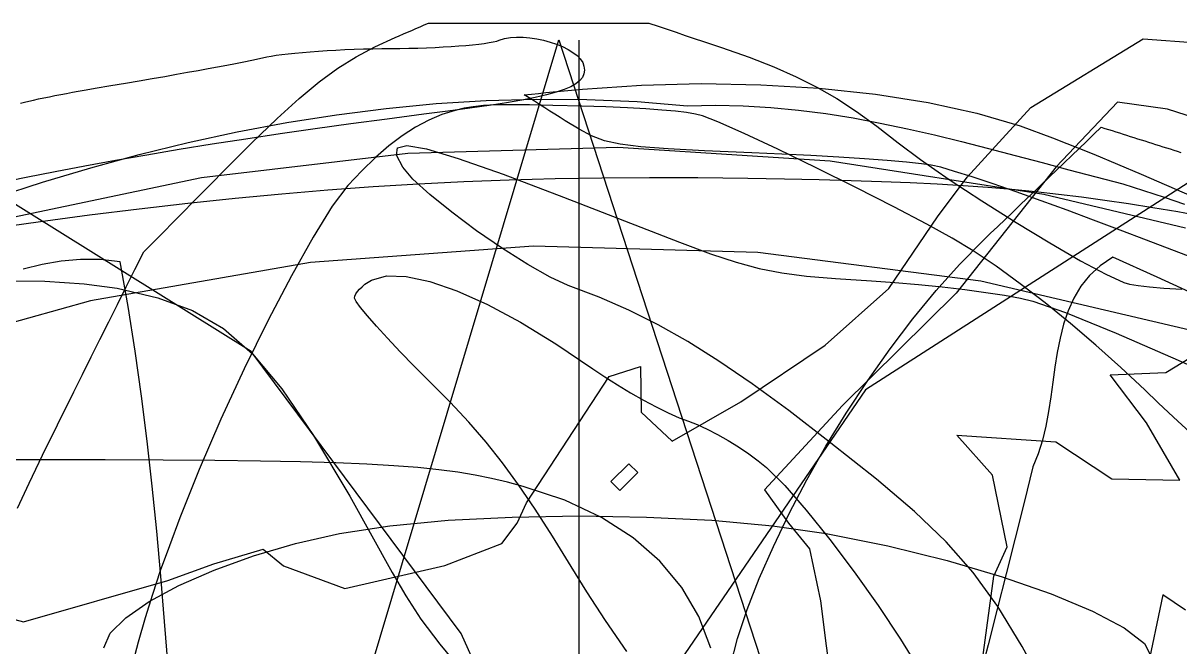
# Model space of a CAD drawing. Extents: x -75 to 75, y -75 to 75.
# Drawn here: x -18.96 to 20.72, y 54.08 to 75.48 of the extents above; entities that cross this region are included whole.
import ezdxf

# ---------------------------------------------------------------- set-up
doc = ezdxf.new("R2010")
doc.units = 0
for name, color, linetype in [('cat', 7, 'CONTINUOUS'), ('crosshair', 7, 'CONTINUOUS'), ('darth', 7, 'CONTINUOUS'), ('heart', 7, 'CONTINUOUS'), ('ironman', 7, 'CONTINUOUS'), ('jackskellington', 7, 'CONTINUOUS'), ('mushroom', 7, 'CONTINUOUS'), ('skullbones', 7, 'CONTINUOUS'), ('star', 7, 'CONTINUOUS'), ('stormtrooper', 7, 'CONTINUOUS'), ('thundercats', 7, 'CONTINUOUS'), ('wolf', 7, 'CONTINUOUS')]:
    doc.layers.add(name, color=color, linetype=linetype)

msp = doc.modelspace()

# ---------------------------------------------------------------- linework, layer by layer
at = {"layer": 'cat', "color": 7}
for p, q in [((17.771479, 71.666108), (18.025349, 71.909601)), ((18.025349, 71.909601), (18.149512, 71.870243)), ((18.149512, 71.870243), (18.273687, 71.830887)), ((18.273687, 71.830887), (18.397851, 71.791528)), ((17.517594, 71.422607), (17.771479, 71.666108)), ((18.397851, 71.791528), (18.522015, 71.752169)), ((18.522015, 71.752169), (18.646187, 71.712813)), ((18.646187, 71.712813), (18.770351, 71.673455)), ((18.770351, 71.673455), (18.894514, 71.634099)), ((18.894514, 71.634099), (19.018689, 71.594639)), ((19.018689, 71.594639), (19.142853, 71.55528)), ((19.142853, 71.55528), (19.267028, 71.515924)), ((19.267028, 71.515924), (19.391191, 71.476565)), ((19.391191, 71.476565), (19.515352, 71.437209)), ((19.515352, 71.437209), (19.639527, 71.397851)), ((17.009851, 70.935616), (17.263724, 71.179117)), ((17.263724, 71.179117), (17.517594, 71.422607)), ((19.639527, 71.397851), (19.763691, 71.358492)), ((19.763691, 71.358492), (19.887855, 71.319136)), ((19.887855, 71.319136), (20.01203, 71.279676)), ((20.01203, 71.279676), (20.136193, 71.240317)), ((20.136193, 71.240317), (20.260365, 71.200961)), ((20.260365, 71.200961), (20.384529, 71.161602)), ((20.384529, 71.161602), (20.508704, 71.122246)), ((20.508704, 71.122246), (20.632868, 71.082888)), ((20.632868, 71.082888), (20.757031, 71.043529)), ((16.502099, 70.448624), (16.755981, 70.692126)), ((16.755981, 70.692126), (17.009851, 70.935616)), ((16.248226, 70.205132), (16.502099, 70.448624)), ((15.740483, 69.71814), (15.994353, 69.961633)), ((15.994353, 69.961633), (16.248226, 70.205132)), ((15.232729, 69.231149), (15.486602, 69.474639)), ((15.486602, 69.474639), (15.740483, 69.71814)), ((14.978859, 68.987647), (15.232729, 69.231149)), ((14.471104, 68.500653), (14.724986, 68.744157)), ((14.724986, 68.744157), (14.978859, 68.987647)), ((13.963361, 68.013662), (14.217231, 68.257163)), ((14.217231, 68.257163), (14.471104, 68.500653)), ((13.163399, 67.202804), (13.963361, 68.013662)), ((12.360607, 66.305359), (13.163399, 67.202804)), ((11.562861, 65.333917), (12.360607, 66.305359)), ((10.778034, 64.301037), (11.562861, 65.333917)), ((10.014022, 63.219319), (10.778034, 64.301037)), ((9.278681, 62.101309), (10.014022, 63.219319)), ((8.579918, 60.959613), (9.278681, 62.101309)), ((7.925589, 59.8068), (8.579918, 60.959613)), ((7.322336, 58.656739), (7.925589, 59.8068)), ((6.776228, 57.523888), (7.322336, 58.656739)), ((6.294314, 56.421703), (6.776228, 57.523888)), ((5.883638, 55.363621), (6.294314, 56.421703)), ((5.551265, 54.363098), (5.883638, 55.363621)), ((5.30421, 53.433559), (5.551265, 54.363098))]:
    msp.add_line(p, q, dxfattribs=at)
at = {"layer": 'crosshair', "color": 7}
msp.add_open_spline([(0.09992, 74.90009), (0.09992, 24.966696), (0.09992, -24.966701), (0.09992, -74.900096)], degree=3, dxfattribs=at)
at = {"layer": 'darth', "color": 7}
for p, q in [((-1.775648, 73.023781), (-1.525476, 73.047403)), ((-1.598746, 72.911863), (-1.775648, 73.023781)), ((-1.525476, 73.047403), (-1.275303, 73.071025)), ((-1.275303, 73.071025), (-1.025131, 73.094647)), ((-1.025131, 73.094647), (-0.774958, 73.118269)), ((-0.774958, 73.118269), (-0.524786, 73.141891)), ((-0.524786, 73.141891), (-0.274613, 73.165513)), ((-0.274613, 73.165513), (-0.02444, 73.189135)), ((-0.02444, 73.189135), (0.225732, 73.212757)), ((0.225732, 73.212757), (2.251072, 73.355022)), ((2.251072, 73.355022), (4.303195, 73.405935)), ((4.303195, 73.405935), (6.347634, 73.368385)), ((6.347634, 73.368385), (8.349918, 73.245255)), ((8.349918, 73.245255), (10.275579, 73.039436)), ((10.275579, 73.039436), (12.090149, 72.753813)), ((-1.421844, 72.799948), (-1.598746, 72.911863)), ((-1.244942, 72.688029), (-1.421844, 72.799948)), ((-1.06804, 72.576114), (-1.244942, 72.688029)), ((12.090149, 72.753813), (13.759158, 72.391276)), ((-0.891138, 72.464196), (-1.06804, 72.576114)), ((-0.714236, 72.352278), (-0.891138, 72.464196)), ((-0.537334, 72.240363), (-0.714236, 72.352278)), ((-0.360432, 72.128445), (-0.537334, 72.240363)), ((13.759158, 72.391276), (15.248138, 71.954712)), ((0.112866, 71.836909), (-0.360432, 72.128445)), ((0.537419, 71.613816), (0.112866, 71.836909)), ((15.248138, 71.954712), (16.354345, 71.547126)), ((0.98423, 71.446974), (0.537419, 71.613816)), ((1.524299, 71.324188), (0.98423, 71.446974)), ((16.354345, 71.547126), (17.770259, 70.979295)), ((-6.148706, 70.952337), (-6.121158, 71.206016)), ((-6.121158, 71.206016), (-5.79807, 71.281138)), ((-5.79807, 71.281138), (-5.122965, 71.163505)), ((-5.122965, 71.163505), (-4.039368, 70.838918)), ((2.228627, 71.233261), (1.524299, 71.324188)), ((3.168215, 71.162006), (2.228627, 71.233261)), ((4.414065, 71.098221), (3.168215, 71.162006)), ((6.037178, 71.02972), (4.414065, 71.098221)), ((7.061963, 70.984454), (6.037178, 71.02972)), ((-5.937185, 70.534307), (-6.148706, 70.952337)), ((-4.039368, 70.838918), (-2.490807, 70.293174)), ((8.064252, 70.933705), (7.061963, 70.984454)), ((9.018801, 70.879194), (8.064252, 70.933705)), ((9.900365, 70.822637), (9.018801, 70.879194)), ((10.683701, 70.765757), (9.900365, 70.822637)), ((11.343565, 70.710273), (10.683701, 70.765757)), ((11.854712, 70.657903), (11.343565, 70.710273)), ((12.1919, 70.610372), (11.854712, 70.657903)), ((17.770259, 70.979295), (19.395335, 70.295674)), ((-5.589087, 70.126036), (-5.937185, 70.534307)), ((-2.490807, 70.293174), (-0.420804, 69.512073)), ((12.517123, 70.532865), (12.1919, 70.610372)), ((12.993983, 70.39459), (12.517123, 70.532865)), ((13.599638, 70.203289), (12.993983, 70.39459)), ((19.395335, 70.295674), (21.129027, 69.540727)), ((-5.00666, 69.596003), (-5.589087, 70.126036)), ((14.311249, 69.966707), (13.599638, 70.203289)), ((15.105976, 69.692588), (14.311249, 69.966707)), ((-4.255491, 68.991048), (-5.00666, 69.596003)), ((-0.420804, 69.512073), (2.227113, 68.481417)), ((15.96098, 69.388671), (15.105976, 69.692588)), ((16.85342, 69.062702), (15.96098, 69.388671)), ((17.760457, 68.722426), (16.85342, 69.062702)), ((-3.401168, 68.358027), (-4.255491, 68.991048)), ((18.6711, 68.376484), (17.760457, 68.722426)), ((-2.509278, 67.743784), (-3.401168, 68.358027)), ((2.227113, 68.481417), (3.554286, 67.964705)), ((19.573876, 68.034278), (18.6711, 68.376484)), ((3.554286, 67.964705), (4.618271, 67.568634)), ((20.44522, 67.704691), (19.573876, 68.034278)), ((-1.645409, 67.195164), (-2.509278, 67.743784)), ((4.618271, 67.568634), (5.502374, 67.273819)), ((21.261568, 67.3966), (20.44522, 67.704691)), ((-0.875149, 66.759015), (-1.645409, 67.195164)), ((5.502374, 67.273819), (6.2899, 67.06088)), ((6.2899, 67.06088), (7.064153, 66.910433)), ((-7.121655, 66.596268), (-7.00366, 66.665704)), ((-7.00366, 66.665704), (-6.491977, 66.810692)), ((-6.491977, 66.810692), (-5.822853, 66.792376)), ((-5.822853, 66.792376), (-5.012558, 66.617294)), ((-0.264085, 66.482186), (-0.875149, 66.759015)), ((7.064153, 66.910433), (7.908439, 66.803095)), ((7.908439, 66.803095), (8.906062, 66.719484)), ((8.906062, 66.719484), (10.140326, 66.640216)), ((-19.703452, 66.640106), (-18.210423, 66.624584)), ((-18.210423, 66.624584), (-16.862696, 66.54038)), ((-16.862696, 66.54038), (-15.737391, 66.383555)), ((-15.737391, 66.383555), (-14.337988, 66.054393)), ((-7.544701, 66.18776), (-7.490378, 66.269131)), ((-7.490378, 66.269131), (-7.418504, 66.353222)), ((-7.418504, 66.353222), (-7.331485, 66.437476)), ((-7.331485, 66.437476), (-7.231732, 66.519343)), ((-7.231732, 66.519343), (-7.121655, 66.596268)), ((-5.012558, 66.617294), (-4.077363, 66.291976)), ((-4.077363, 66.291976), (-3.03354, 65.822949)), ((0.801963, 66.077304), (-0.264085, 66.482186)), ((10.140326, 66.640216), (10.940986, 66.58437)), ((10.940986, 66.58437), (11.756167, 66.513877)), ((11.756167, 66.513877), (12.563149, 66.431589)), ((12.563149, 66.431589), (13.339211, 66.340372)), ((13.339211, 66.340372), (14.061631, 66.243081)), ((-14.337988, 66.054393), (-13.143793, 65.618179)), ((-7.591049, 66.043375), (-7.57906, 66.111656)), ((-7.538675, 65.929685), (-7.591049, 66.043375)), ((-7.57906, 66.111656), (-7.544701, 66.18776)), ((-7.38857, 65.723434), (-7.538675, 65.929685)), ((1.820722, 65.634035), (0.801963, 66.077304)), ((14.061631, 66.243081), (14.707691, 66.142574)), ((14.707691, 66.142574), (15.254668, 66.041707)), ((15.254668, 66.041707), (15.679842, 65.943345)), ((15.679842, 65.943345), (16.802383, 65.551744)), ((-13.143793, 65.618179), (-12.083559, 65.00129)), ((-7.151258, 65.436301), (-7.38857, 65.723434)), ((-3.03354, 65.822949), (-1.897358, 65.216746)), ((2.823541, 65.133598), (1.820722, 65.634035)), ((16.802383, 65.551744), (18.535619, 64.844509)), ((-6.837265, 65.079965), (-7.151258, 65.436301)), ((-6.457116, 64.666103), (-6.837265, 65.079965)), ((-1.897358, 65.216746), (-0.68509, 64.479898)), ((3.841769, 64.55723), (2.823541, 65.133598)), ((-12.083559, 65.00129), (-11.086039, 64.130106)), ((18.535619, 64.844509), (20.666064, 63.919631)), ((-6.021335, 64.206391), (-6.457116, 64.666103)), ((-0.68509, 64.479898), (0.586996, 63.618937)), ((4.906752, 63.886153), (3.841769, 64.55723)), ((-11.086039, 64.130106), (-10.079984, 62.931012)), ((-5.540448, 63.712511), (-6.021335, 64.206391)), ((6.049841, 63.101598), (4.906752, 63.886153)), ((20.666064, 63.919631), (22.980233, 62.875092)), ((-5.024979, 63.19614), (-5.540448, 63.712511)), ((0.586996, 63.618937), (0.992517, 63.34171)), ((-4.313249, 62.474963), (-5.024979, 63.19614)), ((0.992517, 63.34171), (1.425954, 63.064774)), ((7.302384, 62.184794), (6.049841, 63.101598)), ((-10.079984, 62.931012), (-8.994146, 61.330383)), ((1.425954, 63.064774), (1.873881, 62.795497)), ((1.873881, 62.795497), (2.322869, 62.541252)), ((-3.670767, 61.78434), (-4.313249, 62.474963)), ((2.322869, 62.541252), (2.75949, 62.309406)), ((2.75949, 62.309406), (3.170317, 62.107332)), ((3.170317, 62.107332), (3.54192, 61.942399)), ((3.54192, 61.942399), (3.860874, 61.821977)), ((8.69573, 61.116966), (7.302384, 62.184794)), ((-3.07773, 61.098357), (-3.670767, 61.78434)), ((3.860874, 61.821977), (4.167687, 61.70573)), ((4.167687, 61.70573), (4.504499, 61.552757)), ((4.504499, 61.552757), (4.860321, 61.369589)), ((-8.994146, 61.330383), (-7.757279, 59.254604)), ((4.860321, 61.369589), (5.224165, 61.16276)), ((5.224165, 61.16276), (5.585042, 60.938799)), ((10.311365, 59.83469), (8.69573, 61.116966)), ((-2.514337, 60.391096), (-3.07773, 61.098357)), ((5.585042, 60.938799), (5.931964, 60.704245)), ((-1.960787, 59.636646), (-2.514337, 60.391096)), ((5.931964, 60.704245), (6.253941, 60.46562)), ((6.253941, 60.46562), (6.539986, 60.229462)), ((6.539986, 60.229462), (7.16631, 59.610075)), ((-1.397277, 58.809094), (-1.960787, 59.636646)), ((7.16631, 59.610075), (7.90452, 58.76971)), ((11.622827, 58.721382), (10.311365, 59.83469)), ((-7.757279, 59.254604), (-6.298135, 56.630054)), ((-0.804007, 57.882525), (-1.397277, 58.809094)), ((7.90452, 58.76971), (8.71263, 57.765817)), ((12.704336, 57.683993), (11.622827, 58.721382)), ((-0.161175, 56.831024), (-0.804007, 57.882525)), ((8.71263, 57.765817), (9.548657, 56.655843)), ((13.630108, 56.629467), (12.704336, 57.683993)), ((0.374627, 55.970094), (-0.161175, 56.831024)), ((-6.298135, 56.630054), (-5.836133, 55.82843)), ((9.548657, 56.655843), (10.370617, 55.49723)), ((14.474364, 55.464747), (13.630108, 56.629467)), ((1.01799, 54.98831), (0.374627, 55.970094)), ((-5.836133, 55.82843), (-5.31194, 55.031411)), ((10.370617, 55.49723), (11.136525, 54.347426)), ((15.311321, 54.096782), (14.474364, 55.464747)), ((-5.31194, 55.031411), (-4.66524, 54.16929)), ((1.744572, 53.91993), (1.01799, 54.98831)), ((-4.66524, 54.16929), (-3.835718, 53.17236)), ((11.136525, 54.347426), (11.804397, 53.263876)), ((16.215199, 52.432514), (15.311321, 54.096782))]:
    msp.add_line(p, q, dxfattribs=at)
at = {"layer": 'heart', "color": 7}
for p, q in [((25.091334, 72.632539), (9.939529, 62.895872)), ((-11.138943, 64.20997), (-24.615054, 72.606081)), ((-3.933457, 54.535039), (-11.138943, 64.20997)), ((9.939529, 62.895872), (2.963348, 52.718233)), ((-0.617346, 47.258997), (-3.933457, 54.535039))]:
    msp.add_line(p, q, dxfattribs=at)
at = {"layer": 'ironman', "color": 7}
for p, q in [((-6.505598, 72.554967), (-4.791243, 72.719271)), ((-4.791243, 72.719271), (-3.072125, 72.826917)), ((-3.072125, 72.826917), (-1.349135, 72.875498)), ((-1.349135, 72.875498), (0.376833, 72.862601)), ((0.376833, 72.862601), (2.104889, 72.785828)), ((2.104889, 72.785828), (3.834141, 72.642764)), ((3.834141, 72.642764), (4.79222, 72.665059)), ((4.79222, 72.665059), (5.74511, 72.646122)), ((5.74511, 72.646122), (6.693201, 72.589348)), ((-9.91645, 72.066031), (-8.214297, 72.33642)), ((-8.214297, 72.33642), (-6.505598, 72.554967)), ((6.693201, 72.589348), (7.636881, 72.498164)), ((7.636881, 72.498164), (8.576542, 72.375985)), ((8.576542, 72.375985), (9.512574, 72.226226)), ((9.512574, 72.226226), (10.445366, 72.052304)), ((-11.611164, 71.746212), (-9.91645, 72.066031)), ((10.445366, 72.052304), (11.375309, 71.857641)), ((11.375309, 71.857641), (12.302792, 71.64565)), ((-13.297547, 71.379374), (-11.611164, 71.746212)), ((12.302792, 71.64565), (13.228207, 71.419748)), ((-14.974707, 70.967922), (-13.297547, 71.379374)), ((13.228207, 71.419748), (14.151942, 71.183353)), ((14.151942, 71.183353), (15.074389, 70.939886)), ((-16.641752, 70.514266), (-14.974707, 70.967922)), ((15.074389, 70.939886), (15.995936, 70.692755)), ((15.995936, 70.692755), (16.916975, 70.445387)), ((-18.297791, 70.020815), (-16.641752, 70.514266)), ((16.916975, 70.445387), (17.837895, 70.201192)), ((-19.941931, 69.489978), (-18.297791, 70.020815)), ((17.837895, 70.201192), (18.759086, 69.963592)), ((18.759086, 69.963592), (19.471114, 69.743331)), ((19.471114, 69.743331), (20.178769, 69.509736)), ((20.178769, 69.509736), (20.882245, 69.263717)), ((-18.311252, 67.202121), (-18.959158, 67.041553)), ((-17.655177, 67.314095), (-18.311252, 67.202121)), ((-16.990018, 67.370627), (-17.655177, 67.314095)), ((-16.314859, 67.36487), (-16.990018, 67.370627)), ((-15.628786, 67.289985), (-16.314859, 67.36487)), ((-15.359374, 65.757047), (-15.628786, 67.289985)), ((17.984755, 67.155819), (17.622007, 66.823003)), ((18.419651, 67.4453), (17.984755, 67.155819)), ((19.938084, 66.761673), (18.419651, 67.4453)), ((17.622007, 66.823003), (17.323473, 66.451576)), ((21.458611, 66.06728), (19.938084, 66.761673)), ((17.323473, 66.451576), (17.081217, 66.046251)), ((17.081217, 66.046251), (16.887305, 65.611753)), ((-15.117194, 64.22081), (-15.359374, 65.757047)), ((16.887305, 65.611753), (16.733801, 65.152795)), ((16.733801, 65.152795), (16.61277, 64.674098)), ((16.61277, 64.674098), (16.516278, 64.180381)), ((-14.8999, 62.681575), (-15.117194, 64.22081)), ((16.516278, 64.180381), (16.436388, 63.676363)), ((16.436388, 63.676363), (16.365167, 63.16676)), ((16.365167, 63.16676), (16.294678, 62.656291)), ((-14.705143, 61.139651), (-14.8999, 62.681575)), ((16.294678, 62.656291), (16.216988, 62.149677)), ((16.216988, 62.149677), (16.12416, 61.651634)), ((16.12416, 61.651634), (16.00826, 61.166883)), ((-14.530576, 59.595345), (-14.705143, 61.139651)), ((16.00826, 61.166883), (15.861352, 60.700141)), ((15.861352, 60.700141), (15.675502, 60.256126)), ((15.675502, 60.256126), (15.374575, 59.033495)), ((-14.373851, 58.048965), (-14.530576, 59.595345)), ((15.374575, 59.033495), (15.071346, 57.811179)), ((-14.23262, 56.500818), (-14.373851, 58.048965)), ((15.071346, 57.811179), (14.765037, 56.589456)), ((-14.104536, 54.951207), (-14.23262, 56.500818)), ((14.765037, 56.589456), (14.454869, 55.368605)), ((14.454869, 55.368605), (14.140063, 54.148897)), ((-13.98725, 53.400441), (-14.104536, 54.951207)), ((14.140063, 54.148897), (13.819841, 52.930614))]:
    msp.add_line(p, q, dxfattribs=at)
at = {"layer": 'jackskellington', "color": 7}
for p, q in [((-5.340306, 75.356616), (-5.196747, 75.418504)), ((-5.196747, 75.418504), (-5.053189, 75.480395)), ((-5.053189, 75.480395), (-4.580576, 75.480395)), ((-4.580576, 75.480395), (-4.107962, 75.480395)), ((-4.107962, 75.480395), (-3.635349, 75.480395)), ((-3.635349, 75.480395), (-3.162736, 75.480395)), ((-3.162736, 75.480395), (-2.690123, 75.480395)), ((-2.690123, 75.480395), (-2.21751, 75.480395)), ((-2.21751, 75.480395), (-1.744896, 75.480395)), ((-1.744896, 75.480395), (-1.272283, 75.480395)), ((-1.272283, 75.480395), (-0.79967, 75.480395)), ((-0.79967, 75.480395), (-0.327057, 75.480395)), ((-0.327057, 75.480395), (0.145557, 75.480395)), ((0.145557, 75.480395), (0.61817, 75.480395)), ((0.61817, 75.480395), (1.090783, 75.480395)), ((1.090783, 75.480395), (1.563396, 75.480395)), ((1.563396, 75.480395), (2.03601, 75.480395)), ((2.03601, 75.480395), (2.508623, 75.480395)), ((2.508623, 75.480395), (2.819953, 75.375533)), ((-6.201658, 74.985276), (-6.0581, 75.047165)), ((-6.0581, 75.047165), (-5.914541, 75.109056)), ((-5.914541, 75.109056), (-5.770982, 75.170944)), ((-5.770982, 75.170944), (-5.627424, 75.232836)), ((-5.627424, 75.232836), (-5.483865, 75.294724)), ((-5.483865, 75.294724), (-5.340306, 75.356616)), ((2.819953, 75.375533), (3.131283, 75.270673)), ((3.131283, 75.270673), (3.442614, 75.165811)), ((3.442614, 75.165811), (3.753944, 75.060951)), ((3.753944, 75.060951), (4.065274, 74.956089)), ((-7.53271, 74.324947), (-6.890487, 74.668467)), ((-6.890487, 74.668467), (-6.201658, 74.985276)), ((4.065274, 74.956089), (4.376604, 74.851229)), ((4.376604, 74.851229), (4.687934, 74.746366)), ((4.687934, 74.746366), (4.999264, 74.641507)), ((4.999264, 74.641507), (5.947445, 74.308693)), ((-8.158884, 73.93086), (-7.53271, 74.324947)), ((5.947445, 74.308693), (6.793097, 73.980269)), ((-8.799571, 73.462357), (-8.158884, 73.93086)), ((6.793097, 73.980269), (7.560314, 73.643259)), ((-9.48533, 72.895587), (-8.799571, 73.462357)), ((7.560314, 73.643259), (8.273186, 73.284681)), ((8.273186, 73.284681), (8.955806, 72.891563)), ((-10.246721, 72.206699), (-9.48533, 72.895587)), ((-3.164801, 72.650404), (-3.516305, 72.612312)), ((-2.747062, 72.673179), (-3.164801, 72.650404)), ((-2.232262, 72.681646), (-2.747062, 72.673179)), ((-1.589575, 72.676848), (-2.232262, 72.681646)), ((-0.788174, 72.65983), (-1.589575, 72.676848)), ((0.202766, 72.631636), (-0.788174, 72.65983)), ((1.034984, 72.603326), (0.202766, 72.631636)), ((8.955806, 72.891563), (9.632266, 72.450926)), ((-4.591873, 72.347088), (-5.042347, 72.156343)), ((-4.143918, 72.486023), (-4.591873, 72.347088)), ((-3.832402, 72.557863), (-4.143918, 72.486023)), ((-3.516305, 72.612312), (-3.832402, 72.557863)), ((1.767697, 72.57209), (1.034984, 72.603326)), ((2.405778, 72.537546), (1.767697, 72.57209)), ((2.954098, 72.499299), (2.405778, 72.537546)), ((3.41753, 72.456966), (2.954098, 72.499299)), ((3.800947, 72.410156), (3.41753, 72.456966)), ((4.10922, 72.358481), (3.800947, 72.410156)), ((4.347222, 72.301554), (4.10922, 72.358481)), ((4.875852, 72.096153), (4.347222, 72.301554)), ((9.632266, 72.450926), (10.326658, 71.949793)), ((-11.114302, 71.371844), (-10.246721, 72.206699)), ((-5.495665, 71.913558), (-5.952148, 71.618509)), ((-5.042347, 72.156343), (-5.495665, 71.913558)), ((5.772534, 71.695172), (4.875852, 72.096153)), ((10.326658, 71.949793), (11.063074, 71.375183)), ((-5.952148, 71.618509), (-6.412122, 71.270966)), ((6.930663, 71.150827), (5.772534, 71.695172)), ((-12.118633, 70.367164), (-11.114302, 71.371844)), ((-6.412122, 71.270966), (-6.875909, 70.870705)), ((8.243633, 70.515339), (6.930663, 71.150827)), ((11.063074, 71.375183), (11.829029, 70.798439)), ((-6.875909, 70.870705), (-7.343833, 70.417498)), ((11.829029, 70.798439), (12.810325, 70.117425)), ((-12.45649, 70.024735), (-12.118633, 70.367164)), ((-7.343833, 70.417498), (-7.816218, 69.911121)), ((9.60484, 69.840927), (8.243633, 70.515339)), ((-12.794348, 69.682309), (-12.45649, 70.024735)), ((-7.816218, 69.911121), (-8.353084, 69.196664)), ((10.907678, 69.17981), (9.60484, 69.840927)), ((12.810325, 70.117425), (13.92795, 69.381102)), ((-13.132205, 69.339881), (-12.794348, 69.682309)), ((-13.470063, 68.997455), (-13.132205, 69.339881)), ((-8.353084, 69.196664), (-9.012079, 68.141613)), ((12.045541, 68.584202), (10.907678, 69.17981)), ((13.92795, 69.381102), (15.102892, 68.638428)), ((-14.145777, 68.3126), (-13.80792, 68.655026)), ((-13.80792, 68.655026), (-13.470063, 68.997455)), ((-14.483635, 67.970171), (-14.145777, 68.3126)), ((12.911825, 68.10633), (12.045541, 68.584202)), ((15.102892, 68.638428), (16.25614, 67.938371)), ((-14.821492, 67.627746), (-14.483635, 67.970171)), ((-9.012079, 68.141613), (-9.758418, 66.814731)), ((13.63367, 67.663703), (12.911825, 68.10633)), ((16.25614, 67.938371), (17.308682, 67.329888)), ((-15.121716, 67.027891), (-14.821492, 67.627746)), ((14.415532, 67.137545), (13.63367, 67.663703)), ((15.242327, 66.539748), (14.415532, 67.137545)), ((17.308682, 67.329888), (18.181507, 66.861941)), ((-15.42194, 66.428036), (-15.121716, 67.027891)), ((-9.758418, 66.814731), (-10.557319, 65.284796)), ((18.181507, 66.861941), (18.795604, 66.583495)), ((-15.722165, 65.828181), (-15.42194, 66.428036)), ((16.098972, 65.882207), (15.242327, 66.539748)), ((18.795604, 66.583495), (18.995555, 66.528583)), ((18.995555, 66.528583), (19.285687, 66.478785)), ((19.285687, 66.478785), (19.675442, 66.433421)), ((19.675442, 66.433421), (20.174261, 66.391815)), ((20.174261, 66.391815), (20.791587, 66.353292)), ((16.970383, 65.176821), (16.098972, 65.882207)), ((-16.022389, 65.228323), (-15.722165, 65.828181)), ((-16.322613, 64.628468), (-16.022389, 65.228323)), ((-10.557319, 65.284796), (-11.373996, 63.620577)), ((17.841476, 64.435488), (16.970383, 65.176821)), ((-16.622837, 64.028614), (-16.322613, 64.628468)), ((18.697169, 63.670104), (17.841476, 64.435488)), ((-16.923061, 63.428759), (-16.622837, 64.028614)), ((-11.373996, 63.620577), (-12.173666, 61.890842)), ((19.522377, 62.892562), (18.697169, 63.670104)), ((-17.223285, 62.828904), (-16.923061, 63.428759)), ((-17.784225, 61.699092), (-17.223285, 62.828904)), ((19.980367, 62.453966), (19.522377, 62.892562)), ((20.502301, 61.962784), (19.980367, 62.453966)), ((21.069986, 61.435626), (20.502301, 61.962784)), ((-18.293423, 60.654788), (-17.784225, 61.699092)), ((-12.173666, 61.890842), (-12.921545, 60.164368)), ((-18.749248, 59.699559), (-18.293423, 60.654788)), ((-12.921545, 60.164368), (-13.58285, 58.509919)), ((-19.150069, 58.836975), (-18.749248, 59.699559)), ((-13.58285, 58.509919), (-13.943208, 57.548182)), ((-13.943208, 57.548182), (-14.252958, 56.685812)), ((-14.252958, 56.685812), (-14.525685, 55.877308)), ((-14.525685, 55.877308), (-14.774969, 55.077154)), ((-14.774969, 55.077154), (-15.014394, 54.239843)), ((-15.014394, 54.239843), (-15.257543, 53.319869))]:
    msp.add_line(p, q, dxfattribs=at)
at = {"layer": 'mushroom', "color": 7}
for p, q in [((-8.511888, 69.757891), (-6.950663, 69.871124)), ((-6.950663, 69.871124), (-5.396582, 69.966089)), ((-5.396582, 69.966089), (-3.842326, 70.043269)), ((-3.842326, 70.043269), (-2.280576, 70.103159)), ((-2.280576, 70.103159), (-0.704014, 70.146243)), ((-0.704014, 70.146243), (0.894679, 70.173026)), ((0.894679, 70.173026), (2.522821, 70.183976)), ((2.522821, 70.183976), (4.187732, 70.179573)), ((4.187732, 70.179573), (5.896729, 70.160326)), ((5.896729, 70.160326), (7.161483, 70.138651)), ((7.161483, 70.138651), (8.3429, 70.113223)), ((8.3429, 70.113223), (9.449058, 70.083437)), ((9.449058, 70.083437), (10.488034, 70.048656)), ((10.488034, 70.048656), (11.467904, 70.008248)), ((11.467904, 70.008248), (12.396744, 69.961588)), ((12.396744, 69.961588), (13.282633, 69.908047)), ((13.282633, 69.908047), (14.133646, 69.847)), ((14.133646, 69.847), (14.95786, 69.777813)), ((-13.311608, 69.303669), (-11.685042, 69.47465)), ((-11.685042, 69.47465), (-10.087574, 69.625896)), ((-10.087574, 69.625896), (-8.511888, 69.757891)), ((14.95786, 69.777813), (15.763353, 69.699863)), ((15.763353, 69.699863), (16.558201, 69.612518)), ((16.558201, 69.612518), (17.350481, 69.515155)), ((17.350481, 69.515155), (18.148269, 69.407143)), ((-16.681313, 68.900531), (-14.974592, 69.112457)), ((-14.974592, 69.112457), (-13.311608, 69.303669)), ((18.148269, 69.407143), (18.959643, 69.287856)), ((18.959643, 69.287856), (19.792678, 69.156662)), ((19.792678, 69.156662), (20.655453, 69.012937)), ((-20.255238, 68.412569), (-18.439089, 68.667396)), ((-18.439089, 68.667396), (-16.681313, 68.900531)), ((20.655453, 69.012937), (22.771261, 68.609472)), ((-18.380998, 60.496193), (-20.877889, 60.497322)), ((-16.14554, 60.491903), (-18.380998, 60.496193)), ((-14.152772, 60.483437), (-16.14554, 60.491903)), ((-12.38395, 60.46989), (-14.152772, 60.483437)), ((-10.820332, 60.450389), (-12.38395, 60.46989)), ((-9.443176, 60.424029), (-10.820332, 60.450389)), ((-8.233738, 60.3899), (-9.443176, 60.424029)), ((-7.173276, 60.347121), (-8.233738, 60.3899)), ((-6.243047, 60.294791), (-7.173276, 60.347121)), ((-5.424309, 60.232016), (-6.243047, 60.294791)), ((-4.698318, 60.157905), (-5.424309, 60.232016)), ((-4.046332, 60.071559), (-4.698318, 60.157905)), ((-3.449608, 59.972081), (-4.046332, 60.071559)), ((-2.889404, 59.858577), (-3.449608, 59.972081)), ((-2.346977, 59.730155), (-2.889404, 59.858577)), ((-1.803583, 59.585914), (-2.346977, 59.730155)), ((-0.380412, 59.110575), (-1.803583, 59.585914)), ((0.875934, 58.522235), (-0.380412, 59.110575)), ((1.964911, 57.825078), (0.875934, 58.522235)), ((2.885976, 57.023285), (1.964911, 57.825078)), ((3.638585, 56.121043), (2.885976, 57.023285)), ((4.222193, 55.122535), (3.638585, 56.121043)), ((4.636257, 54.031941), (4.222193, 55.122535))]:
    msp.add_line(p, q, dxfattribs=at)
at = {"layer": 'skullbones', "color": 7}
for p, q in [((-6.38497, 58.232556), (-4.380306, 58.420787)), ((-4.380306, 58.420787), (-2.185396, 58.533792)), ((-2.185396, 58.533792), (0.112343, 58.571565)), ((0.112343, 58.571565), (2.425495, 58.534102)), ((2.425495, 58.534102), (4.666641, 58.421397)), ((4.666641, 58.421397), (6.748365, 58.233443)), ((-9.614437, 57.627791), (-8.11197, 57.969108)), ((-8.11197, 57.969108), (-6.38497, 58.232556)), ((6.748365, 58.233443), (8.58325, 57.970237)), ((8.58325, 57.970237), (10.700336, 57.542091)), ((-11.060361, 57.203213), (-9.614437, 57.627791)), ((10.700336, 57.542091), (12.734087, 57.037958)), ((-12.407657, 56.715793), (-11.060361, 57.203213)), ((12.734087, 57.037958), (14.623184, 56.481147)), ((-13.614239, 56.185937), (-12.407657, 56.715793)), ((14.623184, 56.481147), (16.306308, 55.89498)), ((-14.638022, 55.634057), (-13.614239, 56.185937)), ((-15.436922, 55.080563), (-14.638022, 55.634057)), ((16.306308, 55.89498), (17.722144, 55.302771)), ((17.722144, 55.302771), (18.809372, 54.727839)), ((-15.968853, 54.545871), (-15.436922, 55.080563)), ((-16.19173, 54.05039), (-15.968853, 54.545871)), ((18.809372, 54.727839), (19.506675, 54.193496)), ((19.506675, 54.193496), (19.752735, 53.723063))]:
    msp.add_line(p, q, dxfattribs=at)
at = {"layer": 'star', "color": 7}
for p, q in [((-17.674481, 17.811547), (-0.578486, 74.904171)), ((-0.578486, 74.904171), (17.871219, 18.275577))]:
    msp.add_line(p, q, dxfattribs=at)
at = {"layer": 'stormtrooper', "color": 7}
for p, q in [((-2.243772, 74.9833), (-2.029158, 74.998682)), ((-2.029158, 74.998682), (-1.804129, 74.996142)), ((-1.804129, 74.996142), (-1.572612, 74.977007)), ((-7.285207, 74.592987), (-6.967511, 74.600918)), ((-6.967511, 74.600918), (-6.651735, 74.60628)), ((-6.651735, 74.60628), (-6.340061, 74.60882)), ((-6.340061, 74.60882), (-6.031203, 74.61136)), ((-6.031203, 74.61136), (-5.72369, 74.616722)), ((-5.72369, 74.616722), (-5.419426, 74.624652)), ((-5.419426, 74.624652), (-5.120315, 74.63501)), ((-5.120315, 74.63501), (-4.828261, 74.647625)), ((-4.828261, 74.647625), (-4.545169, 74.662357)), ((-4.545169, 74.662357), (-4.272944, 74.679065)), ((-4.272944, 74.679065), (-4.013487, 74.697607)), ((-4.013487, 74.697607), (-3.768705, 74.717814)), ((-3.768705, 74.717814), (-3.5405, 74.739573)), ((-3.5405, 74.739573), (-3.330778, 74.762716)), ((-3.330778, 74.762716), (-3.141443, 74.7871)), ((-3.141443, 74.7871), (-2.974398, 74.812584)), ((-2.974398, 74.812584), (-2.831547, 74.839028)), ((-2.831547, 74.839028), (-2.714795, 74.866263)), ((-2.714795, 74.866263), (-2.626047, 74.894146)), ((-2.626047, 74.894146), (-2.444044, 74.94885)), ((-2.444044, 74.94885), (-2.243772, 74.9833)), ((-1.572612, 74.977007), (-1.338534, 74.942409)), ((-1.338534, 74.942409), (-1.105823, 74.893545)), ((-1.105823, 74.893545), (-0.878405, 74.831603)), ((-0.878405, 74.831603), (-0.660207, 74.757785)), ((-0.660207, 74.757785), (-0.455156, 74.673288)), ((-0.455156, 74.673288), (-0.26718, 74.579302)), ((-11.393067, 74.157702), (-11.118782, 74.21368)), ((-11.118782, 74.21368), (-10.85389, 74.268996)), ((-10.85389, 74.268996), (-10.596915, 74.323916)), ((-10.596915, 74.323916), (-10.452869, 74.351772)), ((-10.452869, 74.351772), (-10.28237, 74.378978)), ((-10.28237, 74.378978), (-10.087601, 74.405366)), ((-10.087601, 74.405366), (-9.870745, 74.430794)), ((-9.870745, 74.430794), (-9.633984, 74.45515)), ((-9.633984, 74.45515), (-9.3795, 74.478264)), ((-9.3795, 74.478264), (-9.109476, 74.499995)), ((-9.109476, 74.499995), (-8.826094, 74.520174)), ((-8.826094, 74.520174), (-8.531537, 74.538688)), ((-8.531537, 74.538688), (-8.227988, 74.555367)), ((-8.227988, 74.555367), (-7.917628, 74.570071)), ((-7.917628, 74.570071), (-7.60264, 74.582658)), ((-7.60264, 74.582658), (-7.285207, 74.592987)), ((-0.26718, 74.579302), (-0.100206, 74.477031)), ((-0.100206, 74.477031), (0.041841, 74.367667)), ((0.041841, 74.367667), (0.155031, 74.252404)), ((0.155031, 74.252404), (0.23544, 74.132446)), ((-13.318531, 73.792819), (-12.956948, 73.858433)), ((-12.956948, 73.858433), (-12.613599, 73.92177)), ((-12.613599, 73.92177), (-12.28701, 73.983094)), ((-12.28701, 73.983094), (-11.975707, 74.042679)), ((-11.975707, 74.042679), (-11.678218, 74.100792)), ((-11.678218, 74.100792), (-11.393067, 74.157702)), ((0.23544, 74.132446), (0.279138, 74.008982)), ((0.292871, 73.86977), (0.275988, 73.740431)), ((0.279138, 74.008982), (0.292871, 73.86977)), ((-15.953461, 73.336147), (-15.45153, 73.421105)), ((-15.45153, 73.421105), (-14.976674, 73.502164)), ((-14.976674, 73.502164), (-14.527419, 73.579595)), ((-14.527419, 73.579595), (-14.102293, 73.653667)), ((-14.102293, 73.653667), (-13.699822, 73.724651)), ((-13.699822, 73.724651), (-13.318531, 73.792819)), ((0.13582, 73.506985), (0.005258, 73.400683)), ((0.22485, 73.619868), (0.13582, 73.506985)), ((0.275988, 73.740431), (0.22485, 73.619868)), ((-17.866065, 72.992697), (-17.66907, 73.031449)), ((-17.66907, 73.031449), (-17.46953, 73.069882)), ((-17.46953, 73.069882), (-17.268881, 73.107705)), ((-17.268881, 73.107705), (-17.06856, 73.14462)), ((-17.06856, 73.14462), (-16.870005, 73.180341)), ((-16.870005, 73.180341), (-16.674654, 73.214571)), ((-16.674654, 73.214571), (-16.483942, 73.247024)), ((-16.483942, 73.247024), (-15.953461, 73.336147)), ((-1.005071, 73.019325), (-1.397865, 72.929456)), ((-0.672, 73.110282), (-1.005071, 73.019325)), ((-0.395014, 73.203429), (-0.672, 73.110282)), ((-0.170474, 73.299865), (-0.395014, 73.203429)), ((0.005258, 73.400683), (-0.170474, 73.299865)), ((-19.053003, 72.736961), (-18.914075, 72.769786)), ((-18.914075, 72.769786), (-18.76254, 72.804333)), ((-18.76254, 72.804333), (-18.599835, 72.840311)), ((-18.599835, 72.840311), (-18.427398, 72.877429)), ((-18.427398, 72.877429), (-18.246666, 72.915393)), ((-18.246666, 72.915393), (-18.059075, 72.953914)), ((-18.059075, 72.953914), (-17.866065, 72.992697)), ((-2.970969, 72.655416), (-3.639039, 72.558933)), ((-2.377176, 72.7486), (-2.970969, 72.655416)), ((-1.85402, 72.83958), (-2.377176, 72.7486)), ((-1.397865, 72.929456), (-1.85402, 72.83958)), ((-5.212563, 72.351666), (-6.475948, 72.189377)), ((-4.385024, 72.458047), (-5.212563, 72.351666)), ((-3.639039, 72.558933), (-4.385024, 72.458047)), ((-8.942557, 71.85334), (-10.143824, 71.679929)), ((-7.719606, 72.023213), (-8.942557, 71.85334)), ((-6.475948, 72.189377), (-7.719606, 72.023213)), ((-11.322426, 71.503142), (-12.477385, 71.323155)), ((-10.143824, 71.679929), (-11.322426, 71.503142)), ((-13.607721, 71.140128), (-14.712455, 70.954237)), ((-12.477385, 71.323155), (-13.607721, 71.140128)), ((-15.790608, 70.765645), (-16.8412, 70.574518)), ((-14.712455, 70.954237), (-15.790608, 70.765645)), ((-17.863252, 70.381029), (-18.855785, 70.185348)), ((-16.8412, 70.574518), (-17.863252, 70.381029)), ((-18.855785, 70.185348), (-19.81782, 69.987634))]:
    msp.add_line(p, q, dxfattribs=at)
at = {"layer": 'thundercats', "color": 7}
for p, q in [((-5.764906, 71.019475), (1.437162, 71.220432)), ((1.437162, 71.220432), (8.725378, 70.759026)), ((-12.839206, 70.179935), (-5.764906, 71.019475)), ((8.725378, 70.759026), (16.058124, 69.611486)), ((-19.744122, 68.72559), (-12.839206, 70.179935)), ((16.058124, 69.611486), (20.918698, 68.454236)), ((-1.446973, 67.824344), (-9.100958, 67.268395)), ((6.242473, 67.613324), (-1.446973, 67.824344)), ((13.896966, 66.626664), (6.242473, 67.613324)), ((-9.100958, 67.268395), (-16.64907, 65.954131)), ((21.446091, 64.855705), (13.896966, 66.626664)), ((-16.64907, 65.954131), (-24.020894, 63.890217))]:
    msp.add_line(p, q, dxfattribs=at)
at = {"layer": 'wolf', "color": 7}
for p, q in [((15.613692, 72.589139), (19.457815, 74.938461)), ((19.457815, 74.938461), (21.320505, 74.805653)), ((18.578707, 72.768071), (16.476634, 70.545867)), ((20.297737, 72.532483), (18.578707, 72.768071)), ((13.420857, 70.197438), (15.613692, 72.589139)), ((22.893902, 71.68016), (20.297737, 72.532483)), ((16.476634, 70.545867), (13.043118, 66.218545)), ((12.407687, 68.836532), (13.420857, 70.197438)), ((10.741133, 66.375032), (12.407687, 68.836532)), ((8.549674, 64.433458), (10.741133, 66.375032)), ((13.043118, 66.218545), (9.14544, 62.359156)), ((20.242308, 63.488237), (22.955378, 65.165983)), ((5.655132, 62.487635), (8.549674, 64.433458)), ((1.140984, 63.350304), (2.221104, 63.695967)), ((2.221104, 63.695967), (2.241103, 62.133841)), ((18.332807, 63.41561), (20.242308, 63.488237)), ((-1.695726, 59.026047), (1.140984, 63.350304)), ((19.581838, 61.763382), (18.332807, 63.41561)), ((3.304582, 61.131168), (5.655132, 62.487635)), ((9.14544, 62.359156), (6.46927, 59.464615)), ((2.241103, 62.133841), (3.304582, 61.131168)), ((20.718084, 59.79519), (19.581838, 61.763382)), ((14.297992, 59.973351), (13.070004, 61.34168)), ((13.070004, 61.34168), (16.467984, 61.108847)), ((16.467984, 61.108847), (18.385831, 59.848454)), ((1.820775, 60.363676), (1.206781, 59.749682)), ((2.127771, 60.05668), (1.820775, 60.363676)), ((1.513778, 59.442686), (2.127771, 60.05668)), ((14.792815, 57.512746), (14.297992, 59.973351)), ((1.206781, 59.749682), (1.513778, 59.442686)), ((18.385831, 59.848454), (20.718084, 59.79519)), ((6.46927, 59.464615), (7.296726, 58.324341)), ((-2.016697, 58.324341), (-1.695726, 59.026047)), ((-2.532175, 57.622632), (-2.016697, 58.324341)), ((7.296726, 58.324341), (8.01359, 57.445659)), ((-4.48731, 56.872237), (-2.532175, 57.622632)), ((-12.413207, 56.926771), (-10.72824, 57.433594)), ((-10.72824, 57.433594), (-10.026533, 56.860039)), ((8.01359, 57.445659), (8.389309, 55.656971)), ((14.336207, 56.506979), (14.792815, 57.512746)), ((-13.992048, 56.356055), (-12.413207, 56.926771)), ((-10.026533, 56.860039), (-7.918938, 56.082816)), ((-7.918938, 56.082816), (-4.48731, 56.872237)), ((-18.944981, 54.938964), (-13.992048, 56.356055)), ((13.945271, 53.629839), (14.336207, 56.506979)), ((-22.92507, 56.019342), (-18.944981, 54.938964)), ((8.389309, 55.656971), (8.588324, 54.110879)), ((20.131618, 55.868364), (18.567794, 48.282462)), ((20.91566, 55.342084), (20.131618, 55.868364)), ((8.588324, 54.110879), (8.700846, 53.279175))]:
    msp.add_line(p, q, dxfattribs=at)

doc.saveas('drawing.dxf')
